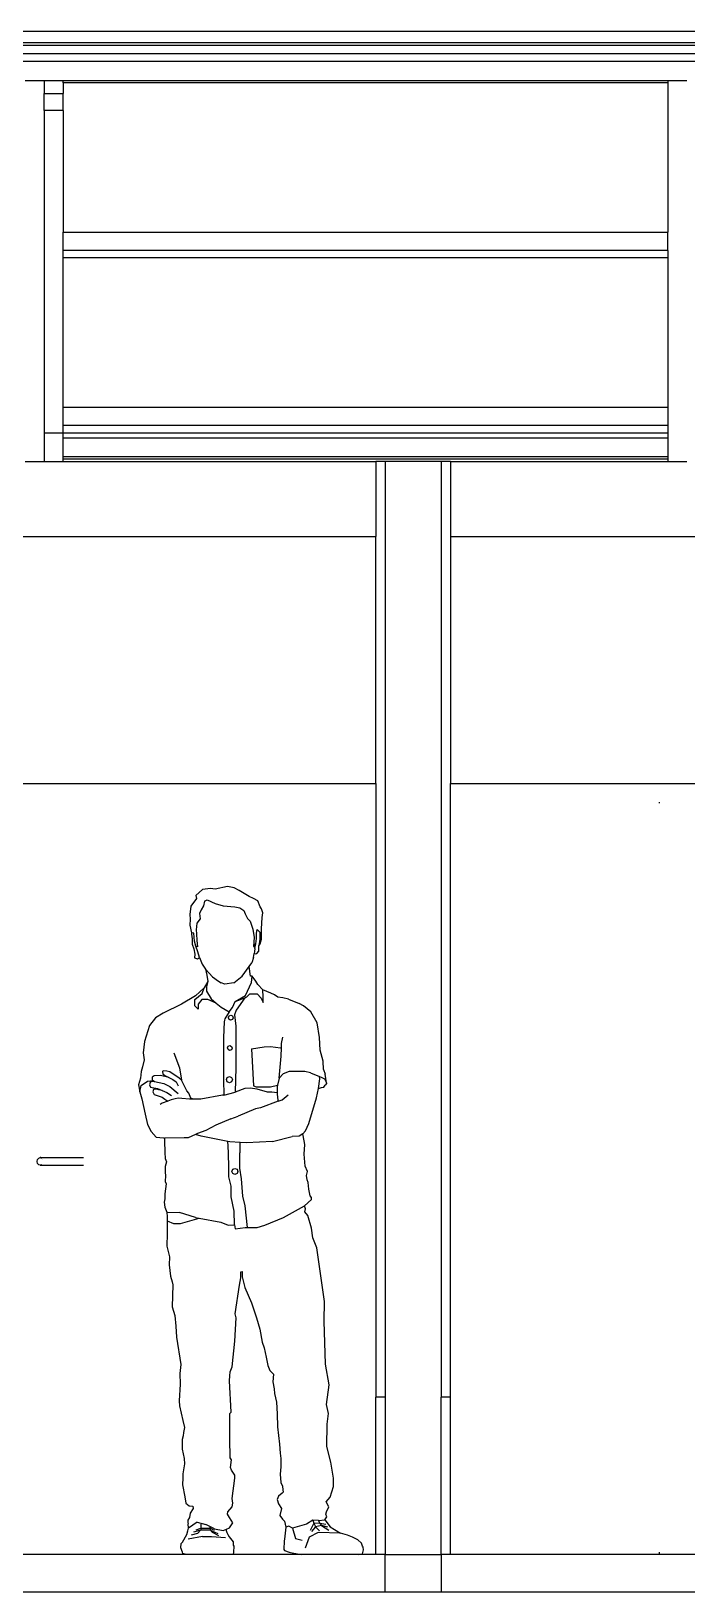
# Model space of a CAD drawing. Header units: metres. Extents: x -16.9 to 18.7, y -3.2 to 1.
# Drawn here: x -0.566 to 1.186, y -3.168 to 1.002 of the extents above; entities that cross this region are included whole.
import ezdxf

# ---------------------------------------------------------------- set-up
doc = ezdxf.new("R2010")
doc.units = ezdxf.units.M
doc.layers.add('SectionCutEdges', color=7, linetype='Continuous')

msp = doc.modelspace()

# ---------------------------------------------------------------- linework, layer by layer
for p, q in [((-15.9899, 1.0019), (4.6901, 1.0019)), ((-15.9899, 0.9719), (4.6901, 0.9719)), ((1.1354, 0.8641), (-0.4804, 0.8641)), ((1.1354, 0.8692), (1.1354, 0.8641)), ((1.1354, 0.8641), (1.1354, 0.4652)), ((-0.5312, 0.7902), (-0.5312, -0.0721)), ((-0.4804, 0.7902), (-0.4804, 0.4652)), ((-0.4804, 0.4652), (1.1354, 0.4652)), ((-0.4804, 0.4162), (-0.4804, 0.4652)), ((1.1354, 0.4162), (1.1354, 0.4652)), ((1.1354, 0.4162), (-0.4804, 0.4162)), ((-0.4804, 0.396), (-0.4804, 0.4162)), ((1.1354, 0.396), (-0.4804, 0.396)), ((-0.4804, -0.0029), (-0.4804, 0.396)), ((1.1354, 0.4162), (1.1354, 0.396)), ((1.1354, 0.396), (1.1354, -0.0029)), ((-0.4804, -0.0029), (1.1354, -0.0029)), ((-0.4804, -0.0519), (-0.4804, -0.0029)), ((1.1354, -0.0029), (1.1354, -0.0519)), ((1.1354, -0.0519), (-0.4804, -0.0519)), ((-0.4804, -0.0721), (-0.4804, -0.0519)), ((1.1354, -0.0721), (-0.4804, -0.0721)), ((1.1354, -0.0519), (1.1354, -0.0721)), ((1.1354, -0.0721), (1.1354, -0.0853)), ((1.1354, -0.0853), (-0.4804, -0.0853)), ((1.1354, -0.0853), (1.1354, -0.1359)), ((-0.582, -0.1483), (-0.5312, -0.1483)), ((1.1354, -0.1359), (-0.4804, -0.1359)), ((1.1354, -0.142), (-0.4804, -0.142)), ((-0.4804, -0.1483), (0.3551, -0.1483)), ((0.3551, -0.1483), (0.3551, -0.3483)), ((0.3801, -0.1483), (0.3551, -0.1483)), ((0.5551, -0.1483), (0.5301, -0.1483)), ((0.5551, -0.1483), (0.5551, -0.3483)), ((0.5551, -0.1483), (1.1354, -0.1483)), ((1.1354, -0.1359), (1.1354, -0.142)), ((1.1354, -0.142), (1.1354, -0.1483)), ((1.1354, -0.1483), (1.1862, -0.1483)), ((-0.6449, -0.3483), (0.3551, -0.3483)), ((0.3551, -1.0083), (0.3551, -0.3483)), ((0.5551, -0.3483), (4.2401, -0.3483)), ((0.5551, -0.3483), (0.5551, -1.0083)), ((-0.5949, -1.0083), (0.3051, -1.0083)), ((0.3051, -1.0083), (0.3551, -1.0083)), ((0.3551, -1.0083), (0.3551, -2.6483)), ((0.5551, -1.0083), (0.6051, -1.0083)), ((0.5551, -2.6483), (0.5551, -1.0083)), ((0.6051, -1.0083), (1.5051, -1.0083)), ((1.113, -1.0613), (1.113, -1.0583)), ((-0.1077, -1.2914), (-0.1255, -1.3075)), ((-0.0869, -1.2894), (-0.1077, -1.2914)), ((-0.0741, -1.2904), (-0.0869, -1.2894)), ((-0.0411, -1.2838), (-0.0741, -1.2904)), ((-0.0238, -1.287), (-0.0411, -1.2838)), ((-0.0097, -1.2947), (-0.0238, -1.287)), ((-0.124, -1.3154), (-0.1388, -1.3363)), ((-0.1255, -1.3075), (-0.124, -1.3154)), ((-0.1031, -1.3227), (-0.1052, -1.3354)), ((-0.1031, -1.3227), (-0.0959, -1.3192)), ((-0.0959, -1.3192), (-0.0741, -1.3292)), ((-0.0741, -1.3292), (-0.0524, -1.3352)), ((0.0164, -1.3105), (-0.0097, -1.2947)), ((0.0279, -1.3161), (0.0164, -1.3105)), ((0.0394, -1.3219), (0.0279, -1.3161)), ((0.0461, -1.3382), (0.0394, -1.3219)), ((-0.1388, -1.3363), (-0.1419, -1.3586)), ((-0.1419, -1.3586), (-0.1409, -1.3713)), ((-0.1409, -1.3713), (-0.1419, -1.3873)), ((-0.1141, -1.3701), (-0.1228, -1.3815)), ((-0.1119, -1.3463), (-0.1159, -1.3558)), ((-0.1159, -1.3558), (-0.1141, -1.3701)), ((-0.1052, -1.3354), (-0.1119, -1.3463)), ((-0.0524, -1.3352), (-0.0221, -1.3379)), ((-0.0221, -1.3379), (-0.0079, -1.3403)), ((-0.0079, -1.3403), (0.0028, -1.3474)), ((0.0028, -1.3474), (0.0062, -1.3564)), ((0.0062, -1.3564), (0.0125, -1.3694)), ((0.0125, -1.3694), (0.0194, -1.3762)), ((0.0194, -1.3762), (0.0264, -1.3975)), ((0.0495, -1.3436), (0.0461, -1.3382)), ((0.0534, -1.3541), (0.0495, -1.3436)), ((0.0497, -1.3971), (0.051, -1.3667)), ((0.051, -1.3667), (0.0534, -1.3541)), ((-0.1419, -1.3873), (-0.1379, -1.4073)), ((-0.1379, -1.4073), (-0.1372, -1.4109)), ((-0.1309, -1.4086), (-0.1379, -1.4073)), ((-0.1372, -1.4109), (-0.1361, -1.4237)), ((-0.1297, -1.4294), (-0.1309, -1.4086)), ((-0.1228, -1.3815), (-0.1253, -1.399)), ((-0.1253, -1.399), (-0.1245, -1.4102)), ((-0.1245, -1.4102), (-0.1231, -1.4278)), ((0.0264, -1.3975), (0.0298, -1.4196)), ((0.0364, -1.4084), (0.0382, -1.3989)), ((0.0364, -1.4228), (0.0364, -1.4084)), ((0.0382, -1.3989), (0.0454, -1.4053)), ((0.0454, -1.4053), (0.045, -1.4245)), ((0.0493, -1.4244), (0.0497, -1.3971)), ((-0.1361, -1.4237), (-0.1355, -1.4381)), ((-0.1355, -1.4381), (-0.1315, -1.4503)), ((-0.1315, -1.4503), (-0.1288, -1.4645)), ((-0.1257, -1.4433), (-0.1297, -1.4294)), ((-0.1206, -1.4579), (-0.1257, -1.4433)), ((-0.1214, -1.4453), (-0.1257, -1.4433)), ((-0.1231, -1.4278), (-0.1214, -1.4453)), ((-0.116, -1.4733), (-0.1206, -1.4579)), ((0.0298, -1.4196), (0.0285, -1.4437)), ((0.0285, -1.4437), (0.0301, -1.4436)), ((0.0308, -1.4576), (0.0298, -1.4625)), ((0.0301, -1.4436), (0.0348, -1.4371)), ((0.0322, -1.4497), (0.0308, -1.4576)), ((0.0322, -1.4497), (0.0348, -1.4371)), ((0.0348, -1.4371), (0.0364, -1.4228)), ((0.0373, -1.4624), (0.0428, -1.4566)), ((0.045, -1.4245), (0.0427, -1.4421)), ((0.0427, -1.4421), (0.0464, -1.4369)), ((0.0428, -1.4566), (0.0427, -1.4421)), ((0.0464, -1.4369), (0.0493, -1.4244)), ((-0.1288, -1.4645), (-0.1292, -1.4741)), ((-0.1292, -1.4741), (-0.1217, -1.477)), ((-0.1217, -1.477), (-0.116, -1.4733)), ((-0.116, -1.4733), (-0.1086, -1.491)), ((-0.1086, -1.491), (-0.1, -1.5046)), ((-0.0018, -1.5234), (0.0168, -1.4978)), ((0.0168, -1.4978), (0.0239, -1.4875)), ((0.0198, -1.5232), (0.0168, -1.4978)), ((0.0279, -1.4735), (0.0239, -1.4875)), ((0.0279, -1.4735), (0.0298, -1.4625)), ((0.0298, -1.4625), (0.0344, -1.4637)), ((0.0344, -1.4637), (0.0373, -1.4624)), ((-0.0941, -1.5377), (-0.1034, -1.5545)), ((-0.1, -1.5046), (-0.0817, -1.5248)), ((-0.1, -1.5046), (-0.0965, -1.5202)), ((-0.0941, -1.5377), (-0.0971, -1.5518)), ((-0.0965, -1.5202), (-0.0941, -1.5377)), ((-0.0817, -1.5248), (-0.0649, -1.537)), ((-0.0649, -1.537), (-0.0582, -1.5409)), ((-0.0483, -1.5444), (-0.0582, -1.5409)), ((-0.0241, -1.5409), (-0.0483, -1.5444)), ((-0.0241, -1.5409), (-0.0018, -1.5234)), ((0.007, -1.5751), (0.0227, -1.54)), ((0.0247, -1.5235), (0.0198, -1.5232)), ((0.0227, -1.54), (0.0247, -1.5235)), ((0.0344, -1.5362), (0.0247, -1.5235)), ((0.0401, -1.5459), (0.0344, -1.5362)), ((-0.127, -1.5762), (-0.1644, -1.598)), ((-0.1283, -1.5857), (-0.1086, -1.5693)), ((-0.1034, -1.5545), (-0.127, -1.5762)), ((-0.1086, -1.5693), (-0.1034, -1.5545)), ((-0.0971, -1.5518), (-0.0971, -1.563)), ((-0.0971, -1.563), (-0.0851, -1.5839)), ((-0.0851, -1.5839), (-0.0715, -1.5951)), ((-0.0209, -1.591), (0.007, -1.5751)), ((-0.0209, -1.591), (0.0049, -1.5811)), ((0.0049, -1.5811), (-0.0178, -1.6142)), ((0.0049, -1.5811), (0.0106, -1.5789)), ((0.0106, -1.5789), (0.0184, -1.5709)), ((0.0184, -1.5709), (0.0376, -1.5709)), ((0.0376, -1.5709), (0.0488, -1.5824)), ((0.0533, -1.56), (0.0401, -1.5459)), ((0.0488, -1.5824), (0.0543, -1.594)), ((0.0543, -1.5789), (0.0533, -1.56)), ((0.0741, -1.5683), (0.0533, -1.56)), ((0.0543, -1.594), (0.0543, -1.5789)), ((0.0844, -1.5728), (0.0741, -1.5683)), ((0.0935, -1.5793), (0.0844, -1.5728)), ((0.1062, -1.5813), (0.0935, -1.5793)), ((0.1219, -1.5846), (0.1062, -1.5813)), ((0.1219, -1.5846), (0.1503, -1.5967)), ((-0.2136, -1.6217), (-0.234, -1.6344)), ((-0.1644, -1.598), (-0.2136, -1.6217)), ((-0.1283, -1.6023), (-0.1283, -1.5857)), ((-0.1193, -1.6114), (-0.1283, -1.6023)), ((-0.1097, -1.5857), (-0.1193, -1.5985)), ((-0.1193, -1.5985), (-0.1193, -1.6114)), ((-0.0936, -1.5857), (-0.1097, -1.5857)), ((-0.0715, -1.5951), (-0.0936, -1.5857)), ((-0.0715, -1.5951), (-0.0579, -1.6064)), ((-0.0579, -1.6064), (-0.037, -1.6182)), ((-0.037, -1.6182), (-0.0482, -1.6377)), ((-0.037, -1.6182), (-0.0276, -1.6073)), ((-0.0276, -1.6073), (-0.0209, -1.591)), ((-0.0178, -1.6142), (-0.0223, -1.6262)), ((-0.0223, -1.6262), (-0.0192, -1.6565)), ((0.1619, -1.6023), (0.1503, -1.5967)), ((0.1818, -1.6184), (0.1619, -1.6023)), ((0.1982, -1.6478), (0.1818, -1.6184)), ((-0.2496, -1.6547), (-0.2629, -1.6976)), ((-0.234, -1.6344), (-0.2496, -1.6547)), ((-0.0506, -1.6452), (-0.0519, -1.6869)), ((-0.0497, -1.6405), (-0.0506, -1.6452)), ((-0.0482, -1.6377), (-0.0497, -1.6405)), ((-0.0389, -1.6337), (-0.0369, -1.6292)), ((-0.0373, -1.6383), (-0.0389, -1.6337)), ((-0.0328, -1.6404), (-0.0373, -1.6383)), ((-0.0369, -1.6292), (-0.0323, -1.6275)), ((-0.0282, -1.6387), (-0.0328, -1.6404)), ((-0.0323, -1.6275), (-0.0278, -1.6296)), ((-0.0261, -1.6342), (-0.0282, -1.6387)), ((-0.0278, -1.6296), (-0.0261, -1.6342)), ((-0.0192, -1.6565), (-0.0192, -1.7672)), ((0.2045, -1.6874), (0.1982, -1.6478)), ((-0.2629, -1.6976), (-0.2669, -1.7278)), ((-0.0519, -1.6869), (-0.0519, -1.8007)), ((-0.0395, -1.7104), (-0.0349, -1.7087)), ((-0.0349, -1.7087), (-0.0305, -1.7108)), ((0.1026, -1.7031), (0.1068, -1.686)), ((0.1026, -1.7152), (0.1026, -1.7031)), ((0.2067, -1.721), (0.2045, -1.6874)), ((-0.2637, -1.7468), (-0.2687, -1.7653)), ((-0.2669, -1.7278), (-0.2637, -1.7468)), ((-0.185, -1.7279), (-0.1693, -1.7683)), ((-0.0416, -1.7149), (-0.0395, -1.7104)), ((-0.0399, -1.7195), (-0.0416, -1.7149)), ((-0.0355, -1.7215), (-0.0399, -1.7195)), ((-0.0309, -1.7199), (-0.0355, -1.7215)), ((-0.0288, -1.7154), (-0.0309, -1.7199)), ((-0.0305, -1.7108), (-0.0288, -1.7154)), ((0.023, -1.7172), (0.0563, -1.7125)), ((0.023, -1.7172), (0.0278, -1.8165)), ((0.0563, -1.7125), (0.0739, -1.7109)), ((0.0739, -1.7109), (0.1001, -1.7148)), ((0.0964, -1.7958), (0.1025, -1.7368)), ((0.1001, -1.7148), (0.1026, -1.7152)), ((0.1025, -1.7368), (0.1026, -1.7152)), ((0.2141, -1.7502), (0.2067, -1.721)), ((0.2156, -1.7726), (0.2141, -1.7502)), ((-0.2716, -1.7778), (-0.2735, -1.7954)), ((-0.2687, -1.7653), (-0.2716, -1.7778)), ((-0.2375, -1.7892), (-0.2423, -1.7935)), ((-0.2199, -1.7884), (-0.2375, -1.7892)), ((-0.1982, -1.794), (-0.2199, -1.7884)), ((-0.2131, -1.7759), (-0.2152, -1.7783)), ((-0.2152, -1.7783), (-0.2137, -1.7845)), ((-0.2137, -1.7845), (-0.209, -1.7888)), ((-0.2035, -1.7771), (-0.2131, -1.7759)), ((-0.209, -1.7888), (-0.1982, -1.794)), ((-0.1957, -1.7789), (-0.2035, -1.7771)), ((-0.1704, -1.7959), (-0.1957, -1.7789)), ((-0.1693, -1.7683), (-0.1644, -1.8012)), ((-0.0419, -1.7942), (-0.0363, -1.7918)), ((-0.0363, -1.7918), (-0.0306, -1.7942)), ((-0.0192, -1.7672), (-0.0207, -1.8329)), ((0.1072, -1.784), (0.0964, -1.7958)), ((0.1237, -1.7779), (0.1072, -1.784)), ((0.1654, -1.7776), (0.1237, -1.7779)), ((0.1809, -1.7816), (0.1654, -1.7776)), ((0.1809, -1.7816), (0.205, -1.7912)), ((0.205, -1.7912), (0.2093, -1.7928)), ((0.2056, -1.7978), (0.205, -1.7912)), ((0.2093, -1.7928), (0.2178, -1.7974)), ((0.2156, -1.7726), (0.2197, -1.7847)), ((0.2232, -1.8086), (0.2197, -1.7847)), ((-0.2735, -1.7954), (-0.2794, -1.8137)), ((-0.2794, -1.8137), (-0.2758, -1.8326)), ((-0.2758, -1.8326), (-0.2723, -1.8153)), ((-0.2758, -1.8326), (-0.27, -1.851)), ((-0.2723, -1.8153), (-0.2552, -1.8034)), ((-0.2552, -1.8034), (-0.2397, -1.8024)), ((-0.2481, -1.8077), (-0.2499, -1.8138)), ((-0.2499, -1.8138), (-0.2469, -1.8195)), ((-0.2445, -1.8045), (-0.2481, -1.8077)), ((-0.2469, -1.8195), (-0.2423, -1.8208)), ((-0.2365, -1.8049), (-0.2445, -1.8045)), ((-0.2423, -1.7935), (-0.2428, -1.7999)), ((-0.2428, -1.7999), (-0.2397, -1.8024)), ((-0.2423, -1.8208), (-0.228, -1.823)), ((-0.2393, -1.8264), (-0.2411, -1.8326)), ((-0.2411, -1.8326), (-0.2368, -1.8393)), ((-0.2397, -1.8024), (-0.2365, -1.8049)), ((-0.2313, -1.8255), (-0.2393, -1.8264)), ((-0.2365, -1.8049), (-0.2115, -1.8105)), ((-0.225, -1.8268), (-0.2313, -1.8255)), ((-0.228, -1.823), (-0.2156, -1.8288)), ((-0.2156, -1.8288), (-0.225, -1.8268)), ((-0.2156, -1.8288), (-0.2033, -1.8345)), ((-0.2115, -1.8105), (-0.1954, -1.8178)), ((-0.2033, -1.8345), (-0.1907, -1.8417)), ((-0.1982, -1.794), (-0.1873, -1.7993)), ((-0.1954, -1.8178), (-0.1735, -1.8366)), ((-0.1873, -1.7993), (-0.1783, -1.8059)), ((-0.1783, -1.8059), (-0.1733, -1.816)), ((-0.1654, -1.8003), (-0.1704, -1.7959)), ((-0.1644, -1.8012), (-0.1654, -1.8003)), ((-0.1501, -1.8299), (-0.1644, -1.8012)), ((-0.145, -1.836), (-0.1501, -1.8299)), ((-0.0519, -1.8007), (-0.051, -1.8408)), ((-0.051, -1.8408), (-0.0207, -1.8329)), ((-0.0443, -1.7998), (-0.0419, -1.7942)), ((-0.0419, -1.8055), (-0.0443, -1.7998)), ((-0.0363, -1.8079), (-0.0419, -1.8055)), ((-0.0306, -1.8055), (-0.0363, -1.8079)), ((-0.0306, -1.7942), (-0.0283, -1.7998)), ((-0.0283, -1.7998), (-0.0306, -1.8055)), ((0.0048, -1.8236), (-0.0207, -1.8329)), ((0.0192, -1.8226), (0.0048, -1.8236)), ((0.0382, -1.8255), (0.0192, -1.8226)), ((0.0278, -1.8165), (0.0353, -1.8194)), ((0.0353, -1.8194), (0.0737, -1.819)), ((0.0659, -1.8335), (0.0382, -1.8255)), ((0.0772, -1.8335), (0.0659, -1.8335)), ((0.0737, -1.819), (0.0928, -1.8144)), ((0.0916, -1.8346), (0.0772, -1.8335)), ((0.0916, -1.8346), (0.0915, -1.8387)), ((0.0918, -1.8194), (0.0916, -1.8346)), ((0.0928, -1.8144), (0.0918, -1.8194)), ((0.0964, -1.7958), (0.0928, -1.8144)), ((0.1964, -1.8482), (0.2022, -1.8232)), ((0.2022, -1.8232), (0.2056, -1.7978)), ((0.2022, -1.8232), (0.21, -1.8212)), ((0.21, -1.8212), (0.2163, -1.82)), ((0.2163, -1.82), (0.2197, -1.8145)), ((0.2178, -1.7974), (0.2209, -1.8027)), ((0.2232, -1.8102), (0.2197, -1.8145)), ((0.2209, -1.8027), (0.2232, -1.8086)), ((0.2232, -1.8086), (0.2232, -1.8102)), ((-0.27, -1.851), (-0.2615, -1.8918)), ((-0.2368, -1.8393), (-0.2156, -1.8469)), ((-0.2162, -1.8627), (-0.2213, -1.8666)), ((-0.2011, -1.857), (-0.2162, -1.8627)), ((-0.2156, -1.8469), (-0.2084, -1.852)), ((-0.2084, -1.852), (-0.2011, -1.857)), ((-0.1922, -1.8537), (-0.2011, -1.857)), ((-0.1809, -1.8512), (-0.1922, -1.8537)), ((-0.1734, -1.8495), (-0.1809, -1.8512)), ((-0.1636, -1.8503), (-0.1734, -1.8495)), ((-0.143, -1.852), (-0.1636, -1.8503)), ((-0.139, -1.8492), (-0.145, -1.836)), ((-0.1332, -1.8519), (-0.143, -1.852)), ((-0.1332, -1.8519), (-0.139, -1.8492)), ((-0.1126, -1.8516), (-0.1332, -1.8519)), ((-0.0547, -1.8415), (-0.1126, -1.8516)), ((-0.051, -1.8408), (-0.0547, -1.8415)), ((0.0473, -1.8747), (0.0333, -1.8781)), ((0.094, -1.8577), (0.0473, -1.8747)), ((0.0915, -1.8387), (0.0935, -1.8542)), ((0.0935, -1.8542), (0.094, -1.8577)), ((0.094, -1.8577), (0.1046, -1.8539)), ((0.1046, -1.8539), (0.1207, -1.8407)), ((0.1757, -1.9173), (0.1964, -1.8482)), ((-0.2615, -1.8918), (-0.255, -1.9199)), ((-0.0321, -1.9047), (-0.0722, -1.921)), ((-0.0321, -1.9047), (-0.0125, -1.8975)), ((0.0333, -1.8781), (-0.0125, -1.8975)), ((0.1676, -1.9365), (0.1757, -1.9173)), ((-0.255, -1.9199), (-0.2455, -1.9384)), ((-0.2455, -1.9384), (-0.2315, -1.9539)), ((-0.2315, -1.9539), (-0.2123, -1.9552)), ((-0.2123, -1.9552), (-0.2093, -1.9562)), ((-0.1575, -1.9552), (-0.2093, -1.9562)), ((-0.2093, -1.9562), (-0.2092, -1.963)), ((-0.1463, -1.9551), (-0.1575, -1.9552)), ((-0.1271, -1.9463), (-0.1463, -1.9551)), ((-0.1215, -1.9438), (-0.1271, -1.9463)), ((-0.112, -1.951), (-0.1271, -1.9463)), ((-0.0988, -1.9358), (-0.1215, -1.9438)), ((-0.0407, -1.9652), (-0.112, -1.951)), ((-0.0722, -1.921), (-0.0988, -1.9358)), ((0.0787, -1.9652), (0.1319, -1.9516)), ((0.1503, -1.9504), (0.1319, -1.9516)), ((0.1599, -1.9447), (0.1503, -1.9504)), ((0.1599, -1.9447), (0.1676, -1.9365)), ((0.1607, -1.9492), (0.1599, -1.9447)), ((0.165, -1.9731), (0.1607, -1.9492)), ((-0.2092, -1.963), (-0.2089, -1.9947)), ((-0.2089, -1.9947), (-0.2079, -2.0107)), ((-0.0398, -1.977), (-0.0407, -1.9652)), ((-0.0349, -1.9663), (-0.0407, -1.9652)), ((-0.0384, -1.9968), (-0.0398, -1.977)), ((-0.0375, -2.0337), (-0.0384, -1.9968)), ((-0.007, -1.968), (-0.0349, -1.9663)), ((-0.0087, -1.9958), (-0.0074, -1.9933)), ((-0.008, -2.0359), (-0.0087, -1.9958)), ((-0.0074, -1.9933), (-0.0072, -1.977)), ((-0.0072, -1.977), (-0.007, -1.968)), ((0.0099, -1.969), (-0.007, -1.968)), ((0.0787, -1.9652), (0.0099, -1.969)), ((0.1632, -1.9987), (0.165, -1.9731)), ((0.1663, -2.0306), (0.1632, -1.9987)), ((-0.5496, -2.0183), (-0.5486, -2.0131)), ((-0.5486, -2.0235), (-0.5496, -2.0183)), ((-0.5486, -2.0131), (-0.5457, -2.0093)), ((-0.5457, -2.0273), (-0.5486, -2.0235)), ((-0.5457, -2.0093), (-0.5419, -2.0079)), ((-0.5419, -2.0287), (-0.5457, -2.0273)), ((-0.5419, -2.0079), (-0.538, -2.0093)), ((-0.5399, -2.0079), (-0.5419, -2.0079)), ((-0.538, -2.0273), (-0.5419, -2.0287)), ((-0.5419, -2.0287), (-0.5192, -2.0287)), ((-0.5399, -2.0079), (-0.5383, -2.0079)), ((-0.5383, -2.0079), (-0.5364, -2.0079)), ((-0.5373, -2.0264), (-0.538, -2.0273)), ((-0.5364, -2.0079), (-0.5341, -2.0079)), ((-0.5354, -2.0128), (-0.5352, -2.0131)), ((-0.5341, -2.0079), (-0.5315, -2.0079)), ((-0.5315, -2.0079), (-0.5286, -2.0079)), ((-0.5286, -2.0079), (-0.5255, -2.0079)), ((-0.5255, -2.0079), (-0.5192, -2.0079)), ((-0.5192, -2.0079), (-0.426, -2.0079)), ((-0.5192, -2.0287), (-0.426, -2.0287)), ((-0.2076, -2.0321), (-0.208, -2.0482)), ((-0.2079, -2.0107), (-0.2046, -2.0197)), ((-0.2046, -2.0197), (-0.2076, -2.0321)), ((-0.0375, -2.0593), (-0.0375, -2.0337)), ((-0.0294, -2.0448), (-0.027, -2.0391)), ((-0.027, -2.0391), (-0.0214, -2.0368)), ((-0.0214, -2.0368), (-0.0157, -2.0391)), ((-0.0157, -2.0391), (-0.0134, -2.0448)), ((-0.0037, -2.0644), (-0.008, -2.0359)), ((0.1725, -2.0454), (0.1663, -2.0306)), ((-0.2056, -2.0783), (-0.2091, -2.1053)), ((-0.208, -2.0482), (-0.2072, -2.0561)), ((-0.2072, -2.0561), (-0.2075, -2.0722)), ((-0.2075, -2.0722), (-0.2056, -2.0783)), ((-0.0316, -2.0843), (-0.0375, -2.0593)), ((-0.0316, -2.1132), (-0.0316, -2.0843)), ((-0.027, -2.0505), (-0.0294, -2.0448)), ((-0.0214, -2.0528), (-0.027, -2.0505)), ((-0.0157, -2.0505), (-0.0214, -2.0528)), ((-0.0134, -2.0448), (-0.0157, -2.0505)), ((-0.0005, -2.1108), (-0.0037, -2.0644)), ((0.17, -2.0563), (0.1725, -2.0454)), ((0.172, -2.0674), (0.17, -2.0563)), ((0.1746, -2.075), (0.172, -2.0674)), ((0.1764, -2.0925), (0.1746, -2.075)), ((-0.2084, -2.1181), (-0.2106, -2.1275)), ((-0.2091, -2.1053), (-0.2084, -2.1181)), ((-0.0236, -2.1508), (-0.0316, -2.1132)), ((0.0062, -2.1372), (-0.0005, -2.1108)), ((0.1649, -2.1372), (0.1836, -2.1197)), ((0.1795, -2.1099), (0.1764, -2.0925)), ((0.1836, -2.1149), (0.1795, -2.1099)), ((0.1836, -2.1197), (0.1836, -2.1149)), ((-0.2106, -2.1275), (-0.209, -2.1402)), ((-0.209, -2.1402), (-0.2035, -2.1535)), ((-0.2035, -2.1535), (-0.1698, -2.1545)), ((-0.2035, -2.1535), (-0.2021, -2.1663)), ((-0.2021, -2.1663), (-0.2021, -2.1725)), ((-0.127, -2.168), (-0.1698, -2.1545)), ((-0.127, -2.168), (-0.1172, -2.1698)), ((-0.0222, -2.1876), (-0.0236, -2.1508)), ((0.0121, -2.1949), (0.0062, -2.1372)), ((0.0582, -2.1886), (0.1086, -2.1679)), ((0.1086, -2.1679), (0.1649, -2.1372)), ((0.1669, -2.145), (0.1649, -2.1372)), ((0.1654, -2.1529), (0.1669, -2.145)), ((0.173, -2.1632), (0.1654, -2.1529)), ((0.1834, -2.1969), (0.173, -2.1632)), ((-0.2022, -2.1771), (-0.2028, -2.2112)), ((-0.2021, -2.1725), (-0.2022, -2.1771)), ((-0.2022, -2.1771), (-0.186, -2.184)), ((-0.186, -2.184), (-0.1671, -2.184)), ((-0.1671, -2.184), (-0.1172, -2.1698)), ((-0.1172, -2.1698), (-0.0591, -2.1804)), ((-0.0591, -2.1804), (-0.0398, -2.1882)), ((-0.0398, -2.1882), (-0.0244, -2.1877)), ((-0.0244, -2.1877), (-0.0222, -2.1876)), ((-0.0222, -2.1876), (-0.0208, -2.1988)), ((-0.0208, -2.1988), (0.0062, -2.195)), ((0.0062, -2.195), (0.0121, -2.1949)), ((0.0121, -2.1949), (0.0382, -2.1945)), ((0.0382, -2.1945), (0.0582, -2.1886)), ((0.1872, -2.2223), (0.1834, -2.1969)), ((-0.2028, -2.2112), (-0.203, -2.2449)), ((-0.203, -2.2449), (-0.1962, -2.2729)), ((0.1973, -2.2493), (0.1872, -2.2223)), ((0.2176, -2.3922), (0.1973, -2.2493)), ((-0.1962, -2.2729), (-0.1974, -2.2947)), ((-0.1974, -2.2947), (-0.194, -2.325)), ((-0.194, -2.325), (-0.1895, -2.3404)), ((-0.0089, -2.3493), (-0.006, -2.3294)), ((-0.006, -2.3294), (-0.0059, -2.3181)), ((-0.0059, -2.3181), (-0.0054, -2.3134)), ((-0.0054, -2.3134), (-0.0023, -2.3127)), ((-0.0023, -2.3127), (-0.0017, -2.3271)), ((-0.0017, -2.3271), (0.0054, -2.3551)), ((-0.1895, -2.3404), (-0.1874, -2.3481)), ((-0.1874, -2.3481), (-0.189, -2.4071)), ((-0.0206, -2.4254), (-0.0089, -2.3493)), ((0.0054, -2.3551), (0.0226, -2.3966)), ((-0.189, -2.4071), (-0.1823, -2.4302)), ((0.0226, -2.3966), (0.0362, -2.436)), ((0.2172, -2.4451), (0.2176, -2.3922)), ((-0.1823, -2.4302), (-0.1792, -2.4589)), ((-0.1792, -2.4589), (-0.1775, -2.4877)), ((-0.0213, -2.4989), (-0.0184, -2.4364)), ((-0.0184, -2.4364), (-0.0206, -2.4254)), ((0.0362, -2.436), (0.045, -2.4668)), ((0.2204, -2.5605), (0.2172, -2.4451)), ((-0.1775, -2.4877), (-0.1663, -2.561)), ((-0.0289, -2.5674), (-0.0213, -2.4989)), ((0.045, -2.4668), (0.0516, -2.5015)), ((0.0516, -2.5015), (0.0568, -2.5166)), ((0.0568, -2.5166), (0.0617, -2.5418)), ((0.0617, -2.5418), (0.0661, -2.5638)), ((-0.1663, -2.561), (-0.1682, -2.585)), ((-0.1682, -2.585), (-0.1674, -2.6136)), ((-0.0349, -2.5912), (-0.0341, -2.5809)), ((-0.0341, -2.5809), (-0.0289, -2.5674)), ((0.0661, -2.5638), (0.0717, -2.577)), ((0.0717, -2.577), (0.0814, -2.5864)), ((0.2302, -2.6157), (0.2204, -2.5605)), ((-0.1674, -2.6136), (-0.1708, -2.6583)), ((-0.036, -2.6049), (-0.0349, -2.5912)), ((-0.0318, -2.6881), (-0.036, -2.6049)), ((0.0814, -2.5864), (0.0803, -2.6074)), ((0.0803, -2.6074), (0.0835, -2.6258)), ((0.0835, -2.6258), (0.0842, -2.6386)), ((0.2237, -2.6682), (0.2302, -2.6157)), ((-0.1708, -2.6583), (-0.1695, -2.6718)), ((0.0842, -2.6386), (0.0896, -2.662)), ((0.0896, -2.662), (0.0914, -2.6924)), ((0.2286, -2.6918), (0.2237, -2.6682)), ((0.3551, -3.0683), (0.3551, -2.6483)), ((0.3801, -2.6483), (0.3551, -2.6483)), ((0.5551, -2.6483), (0.5301, -2.6483)), ((0.5551, -3.0683), (0.5551, -2.6483)), ((-0.1695, -2.6718), (-0.161, -2.711)), ((-0.0352, -2.7594), (-0.0346, -2.692)), ((-0.0346, -2.692), (-0.0318, -2.6881)), ((0.0914, -2.6924), (0.0923, -2.7277)), ((0.2254, -2.7205), (0.2286, -2.6918)), ((-0.1598, -2.7518), (-0.1626, -2.7612)), ((-0.161, -2.711), (-0.1565, -2.7292)), ((-0.1588, -2.7429), (-0.1598, -2.7518)), ((-0.1565, -2.7292), (-0.1588, -2.7429)), ((0.0923, -2.7277), (0.0976, -2.7739)), ((0.2245, -2.7798), (0.2254, -2.7205)), ((-0.1626, -2.7612), (-0.1627, -2.7869)), ((-0.1627, -2.7869), (-0.1567, -2.8119)), ((-0.0345, -2.8102), (-0.0352, -2.7594)), ((0.0976, -2.7739), (0.0997, -2.7981)), ((0.2353, -2.8219), (0.2245, -2.7798)), ((-0.1563, -2.8263), (-0.1606, -2.8532)), ((-0.1567, -2.8119), (-0.1563, -2.8263)), ((-0.031, -2.8156), (-0.0345, -2.8102)), ((-0.033, -2.8359), (-0.031, -2.8156)), ((0.1012, -2.8347), (0.0993, -2.8539)), ((0.0997, -2.7981), (0.101, -2.8122)), ((0.101, -2.8122), (0.1012, -2.8347)), ((0.2416, -2.8647), (0.2353, -2.8219)), ((-0.161, -2.8634), (-0.1617, -2.8827)), ((-0.1606, -2.8532), (-0.161, -2.8634)), ((-0.0302, -2.8429), (-0.033, -2.8359)), ((-0.0219, -2.8565), (-0.0302, -2.8429)), ((-0.0292, -2.9191), (-0.0213, -2.8645)), ((-0.0213, -2.8645), (-0.0219, -2.8565)), ((0.0993, -2.8539), (0.1014, -2.8762)), ((0.1014, -2.8762), (0.106, -2.8864)), ((0.2417, -2.8872), (0.2416, -2.8647)), ((-0.1617, -2.8827), (-0.1557, -2.9147)), ((-0.1557, -2.9147), (-0.1526, -2.9316)), ((-0.0274, -2.9318), (-0.0292, -2.9191)), ((0.0954, -2.9125), (0.0915, -2.9213)), ((0.1044, -2.9046), (0.0954, -2.9125)), ((0.1075, -2.902), (0.1044, -2.9046)), ((0.106, -2.8864), (0.1067, -2.896)), ((0.1067, -2.896), (0.1075, -2.902)), ((0.2227, -2.9283), (0.2327, -2.9157)), ((0.2327, -2.9157), (0.2417, -2.8872)), ((-0.1526, -2.9316), (-0.1437, -2.9383)), ((-0.1437, -2.9383), (-0.1342, -2.9398)), ((-0.1406, -2.9584), (-0.143, -2.9694)), ((-0.1331, -2.9461), (-0.1406, -2.9584)), ((-0.1342, -2.9398), (-0.1331, -2.9461)), ((-0.0409, -2.9613), (-0.0402, -2.9549)), ((-0.0402, -2.9549), (-0.0287, -2.9413)), ((-0.0287, -2.9413), (-0.0274, -2.9318)), ((0.0915, -2.9213), (0.095, -2.9337)), ((0.095, -2.9337), (0.1031, -2.9456)), ((0.1031, -2.9456), (0.0987, -2.9641)), ((0.2211, -2.9611), (0.2237, -2.9547)), ((0.2293, -2.9411), (0.2227, -2.9283)), ((0.2237, -2.9547), (0.2293, -2.9411)), ((-0.1471, -3.0051), (-0.1454, -2.9983)), ((-0.1469, -2.9771), (-0.147, -2.9835)), ((-0.147, -2.9835), (-0.1462, -2.9866)), ((-0.143, -2.9694), (-0.1469, -2.9771)), ((-0.1454, -2.9983), (-0.1462, -2.9866)), ((-0.1219, -2.9821), (-0.1454, -2.9983)), ((-0.1252, -3.0026), (-0.1121, -2.9984)), ((-0.1219, -2.9821), (-0.0993, -2.9889)), ((-0.1121, -2.9873), (-0.1121, -2.9984)), ((-0.1121, -2.9984), (-0.1097, -2.9984)), ((-0.1121, -2.9999), (-0.1121, -3.0032)), ((-0.1097, -2.9984), (-0.0887, -2.9984)), ((-0.0761, -2.9998), (-0.0993, -2.9889)), ((-0.0887, -2.9984), (-0.0872, -2.9984)), ((-0.0872, -2.9984), (-0.0872, -2.9952)), ((-0.0763, -3.0045), (-0.0872, -2.9984)), ((-0.0872, -2.9984), (-0.0872, -2.9996)), ((-0.0872, -2.9996), (-0.0872, -3.0014)), ((-0.0872, -3.0014), (-0.0872, -3.0032)), ((-0.0761, -2.9998), (-0.0526, -3.0046)), ((-0.0526, -3.0046), (-0.0435, -3.0009)), ((-0.0435, -3.0009), (-0.0444, -3.0046)), ((-0.0435, -3.0009), (-0.0357, -2.9976)), ((-0.0362, -2.9697), (-0.0409, -2.9613)), ((-0.0271, -2.984), (-0.0362, -2.9697)), ((-0.0357, -2.9976), (-0.0271, -2.984)), ((0.0987, -2.9641), (0.1061, -2.9746)), ((0.1061, -2.9746), (0.1109, -2.9796)), ((0.1109, -2.9796), (0.1147, -2.9956)), ((0.1147, -2.9956), (0.1114, -3.028)), ((0.1225, -2.993), (0.1147, -2.9956)), ((0.1321, -2.9983), (0.1225, -2.993)), ((0.1697, -2.9876), (0.1321, -2.9983)), ((0.1321, -2.9983), (0.1407, -3.0256)), ((0.187, -2.9765), (0.1697, -2.9876)), ((0.1898, -2.9846), (0.1796, -3.0044)), ((0.1943, -2.9947), (0.183, -3.0074)), ((0.2023, -2.9781), (0.187, -2.9765)), ((0.187, -2.9765), (0.1898, -2.9846)), ((0.1898, -2.9846), (0.1928, -2.992)), ((0.2059, -2.9858), (0.1898, -2.9846)), ((0.1928, -2.992), (0.1943, -2.9947)), ((0.2022, -2.993), (0.1943, -2.9947)), ((0.1943, -2.9947), (0.2049, -3.0057)), ((0.21, -2.9912), (0.2022, -2.993)), ((0.2023, -2.9781), (0.2184, -2.9761)), ((0.2023, -2.9781), (0.2059, -2.9858)), ((0.2059, -2.9858), (0.21, -2.9912)), ((0.2214, -2.9887), (0.2059, -2.9858)), ((0.2272, -2.9956), (0.21, -2.9912)), ((0.21, -2.9912), (0.2296, -3.0036)), ((0.2184, -2.9761), (0.2245, -2.9681)), ((0.2184, -2.9761), (0.2328, -2.9945)), ((0.2245, -2.9681), (0.2211, -2.9611)), ((0.2328, -2.9945), (0.2443, -3.0017)), ((0.2443, -3.0017), (0.261, -3.0116)), ((-0.1661, -3.0513), (-0.1647, -3.0391)), ((-0.1647, -3.0391), (-0.1617, -3.036)), ((-0.1617, -3.036), (-0.1495, -3.0149)), ((-0.1495, -3.0149), (-0.1471, -3.0051)), ((-0.1078, -3.0206), (-0.1468, -3.0277)), ((-0.1216, -3.0123), (-0.1385, -3.0167)), ((-0.1309, -3.0079), (-0.1153, -3.004)), ((-0.1121, -3.0032), (-0.1216, -3.0123)), ((-0.1153, -3.004), (-0.1121, -3.0032)), ((-0.1121, -3.0032), (-0.0872, -3.0032)), ((-0.1078, -3.0206), (-0.0839, -3.0206)), ((-0.0872, -3.0032), (-0.0824, -3.0094)), ((-0.0872, -3.0032), (-0.0831, -3.0051)), ((-0.0839, -3.0206), (-0.0466, -3.0234)), ((-0.0831, -3.0051), (-0.0671, -3.0126)), ((-0.0824, -3.0094), (-0.0652, -3.0176)), ((-0.0444, -3.0046), (-0.0427, -3.0097)), ((-0.0427, -3.0097), (-0.0405, -3.0149)), ((-0.0405, -3.0149), (-0.0372, -3.0215)), ((-0.0372, -3.0215), (-0.0263, -3.0351)), ((-0.0263, -3.0351), (-0.0265, -3.044)), ((-0.0265, -3.044), (-0.0244, -3.0464)), ((0.1098, -3.032), (0.1097, -3.0555)), ((0.1114, -3.028), (0.1098, -3.032)), ((0.1407, -3.0256), (0.1585, -3.0303)), ((0.1774, -3.0222), (0.1663, -3.0516)), ((0.2012, -3.0099), (0.1774, -3.0222)), ((0.261, -3.0116), (0.2012, -3.0099)), ((0.2793, -3.0168), (0.261, -3.0116)), ((0.2926, -3.0222), (0.2793, -3.0168)), ((0.3021, -3.0269), (0.2926, -3.0222)), ((0.3051, -3.0284), (0.3021, -3.0269)), ((0.3072, -3.0294), (0.3051, -3.0284)), ((0.3168, -3.0388), (0.3072, -3.0294)), ((0.3193, -3.0461), (0.3168, -3.0388)), ((-0.1617, -3.0623), (-0.1661, -3.0513)), ((-0.1603, -3.0657), (-0.1617, -3.0623)), ((-0.1515, -3.0683), (-0.1603, -3.0657)), ((-0.0256, -3.0623), (-0.026, -3.0683)), ((-0.0244, -3.0464), (-0.0256, -3.0623)), ((0.1097, -3.0555), (0.1109, -3.0584)), ((0.1109, -3.0584), (0.1231, -3.0623)), ((0.1231, -3.0623), (0.1268, -3.0635)), ((0.1268, -3.0635), (0.1501, -3.0675)), ((0.1501, -3.0675), (0.1552, -3.0683)), ((0.3083, -3.0683), (0.3195, -3.0669)), ((0.3211, -3.0487), (0.3193, -3.0461)), ((0.3195, -3.0669), (0.3219, -3.0558)), ((0.3219, -3.0558), (0.3211, -3.0487)), ((1.113, -3.0683), (1.113, -3.0623)), ((0.3801, -3.1683), (0.5301, -3.1683))]:
    msp.add_line(p, q)
at = {"layer": 'SectionCutEdges'}
for p, q in [((4.6901, 0.9634), (-15.9899, 0.9634)), ((-15.9899, 0.9427), (4.6901, 0.9427)), ((-15.9899, 0.9219), (4.6901, 0.9219)), ((-0.5312, 0.8692), (-0.582, 0.8692)), ((-0.4804, 0.8692), (-0.5312, 0.8692)), ((-0.5312, 0.8692), (-0.5312, 0.8351)), ((-0.5312, 0.8351), (-0.4804, 0.8351)), ((-0.5312, 0.7902), (-0.5312, 0.8351)), ((-0.4804, 0.8641), (-0.4804, 0.8692)), ((1.1354, 0.8692), (-0.4804, 0.8692)), ((-0.4804, 0.8641), (-0.4804, 0.8351)), ((-0.4804, 0.7902), (-0.4804, 0.8351)), ((1.1862, 0.8692), (1.1354, 0.8692)), ((-0.4804, 0.7902), (-0.5312, 0.7902)), ((-0.4804, -0.0721), (-0.5312, -0.0721)), ((-0.5312, -0.0721), (-0.5312, -0.1483)), ((-0.4804, -0.076), (-0.4804, -0.0721)), ((-0.4804, -0.0853), (-0.4804, -0.076)), ((-0.4804, -0.1359), (-0.4804, -0.0853)), ((-0.5312, -0.1483), (-0.4804, -0.1483)), ((-0.4804, -0.142), (-0.4804, -0.1359)), ((-0.4804, -0.1483), (-0.4804, -0.142)), ((0.5301, -0.1483), (0.3801, -0.1483)), ((0.3801, -0.1483), (0.3801, -2.6483)), ((0.5301, -0.1483), (0.5301, -2.6483)), ((0.3801, -2.6483), (0.3801, -3.0683)), ((0.5301, -3.0683), (0.5301, -2.6483)), ((-0.1515, -3.0683), (-0.5949, -3.0683)), ((-0.026, -3.0683), (-0.1515, -3.0683)), ((0.1552, -3.0683), (-0.026, -3.0683)), ((0.3083, -3.0683), (0.1552, -3.0683)), ((0.3551, -3.0683), (0.3083, -3.0683)), ((0.3801, -3.0683), (0.3551, -3.0683)), ((0.3801, -3.1683), (0.3801, -3.0683)), ((0.3801, -3.0683), (0.5301, -3.0683)), ((0.5551, -3.0683), (0.5301, -3.0683)), ((0.5301, -3.0683), (0.5301, -3.1683)), ((0.6051, -3.0683), (0.5551, -3.0683)), ((1.113, -3.0683), (0.6051, -3.0683)), ((1.1163, -3.0683), (1.113, -3.0683)), ((1.1262, -3.0683), (1.1163, -3.0683)), ((1.1419, -3.0683), (1.1262, -3.0683)), ((1.1623, -3.0683), (1.1419, -3.0683)), ((1.186, -3.0683), (1.1623, -3.0683)), ((1.2116, -3.0683), (1.186, -3.0683)), ((-7.5199, -3.1683), (0.3801, -3.1683)), ((0.5301, -3.1683), (4.2901, -3.1683))]:
    msp.add_line(p, q, dxfattribs=at)

doc.saveas('drawing.dxf')
